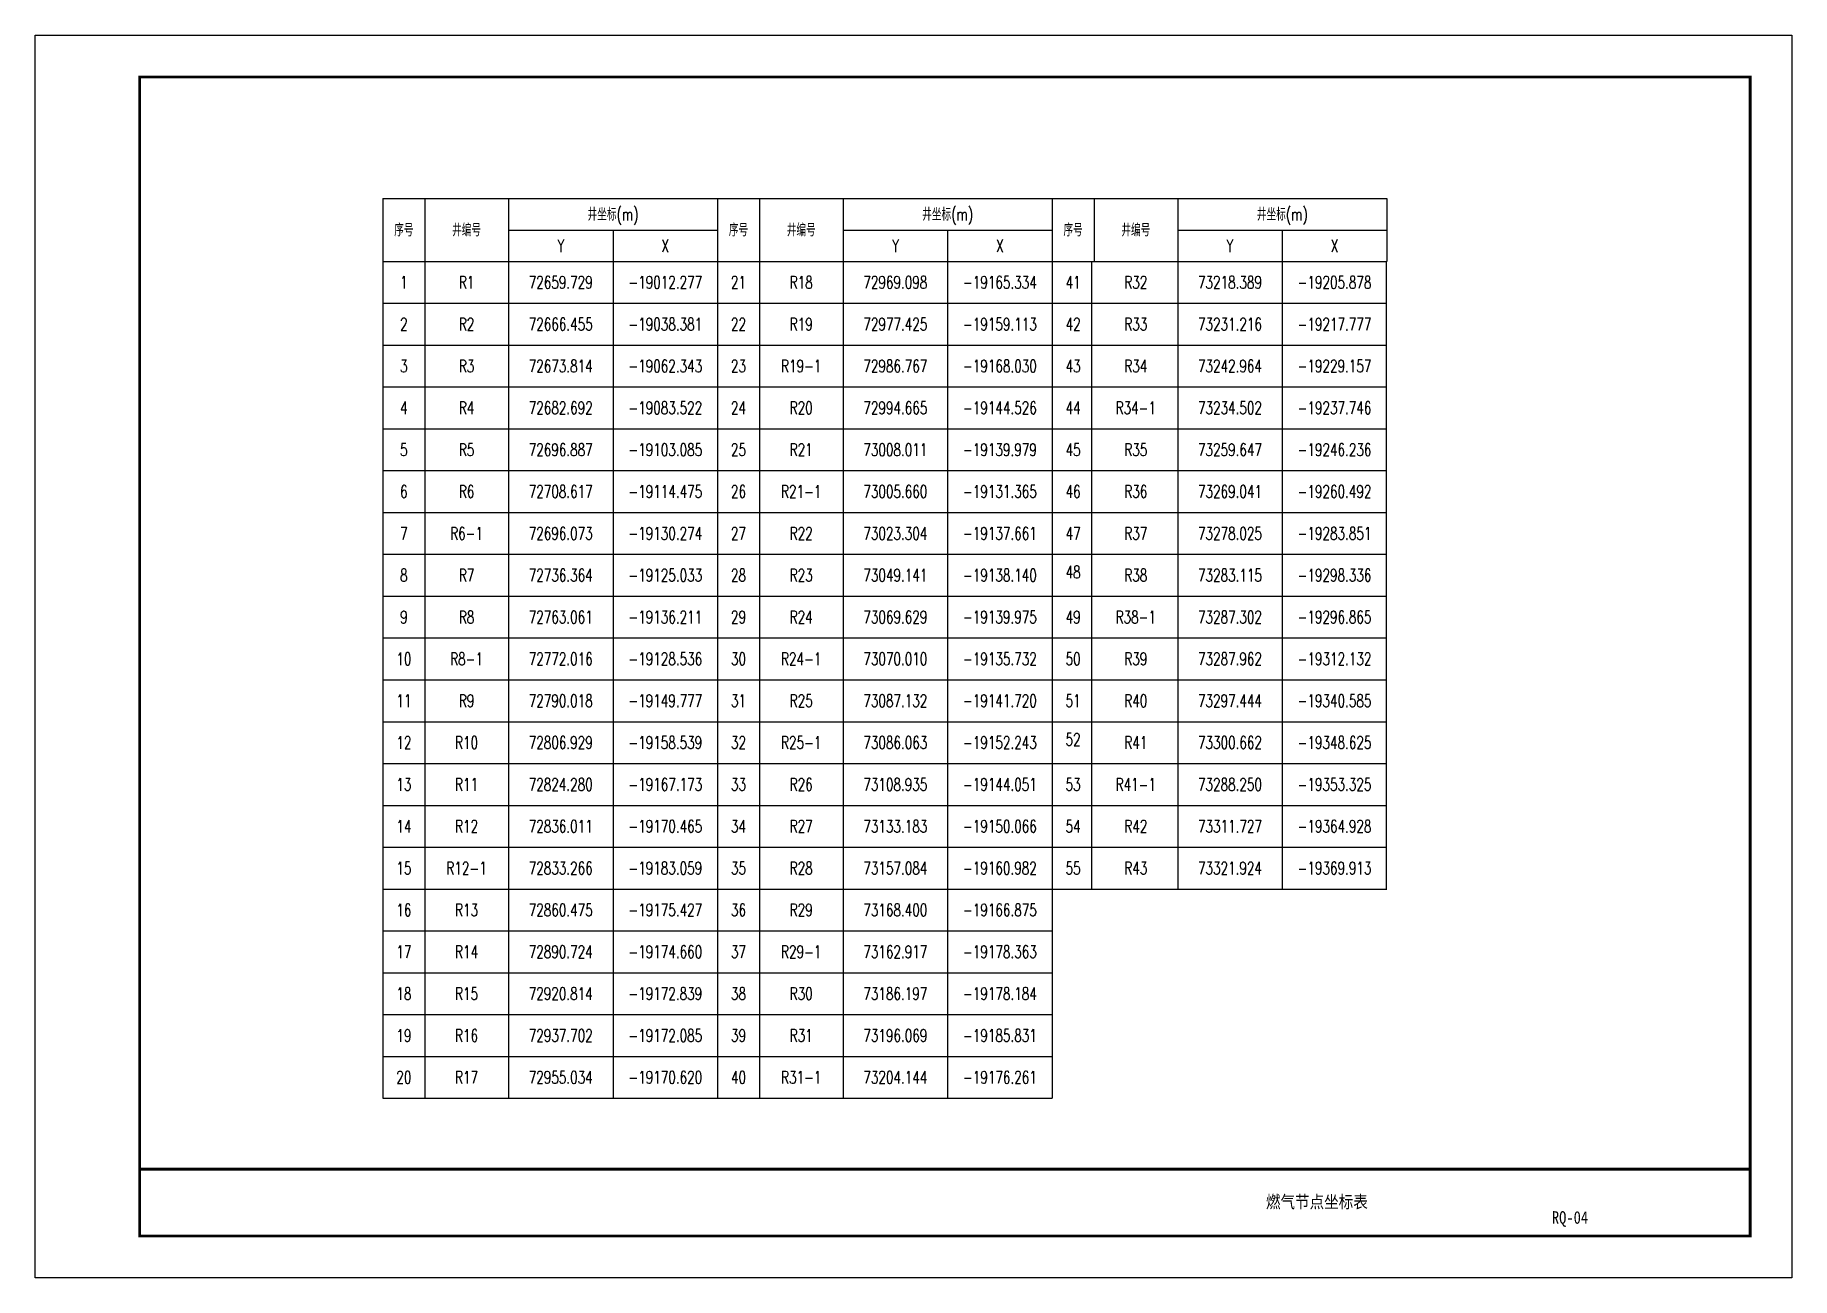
# Model space of a CAD drawing. Extents: x 566669 to 566879, y 3427063 to 3427212.
import ezdxf
from ezdxf.enums import TextEntityAlignment as Align

# ---------------------------------------------------------------- set-up
doc = ezdxf.new("R2010")
doc.units = 0
doc.header["$LTSCALE"] = 10
for name, color, linetype in [('0-BZ', 7, 'CONTINUOUS'), ('0-TK', 7, 'CONTINUOUS'), ('GPSCOMMON', 7, 'CONTINUOUS'), ('U-ANNO-TTLB', 7, 'CONTINUOUS')]:
    doc.layers.add(name, color=color, linetype=linetype)
doc.styles.add('-宋体', font='', dxfattribs={"width": 0.75})
doc.styles.add('GPSHZ', font='txt.shx', dxfattribs={"width": 0.8, "bigfont": 'hztxt.shx'})
doc.styles.get('-宋体').set_extended_font_data('SimSun')

# ---------------------------------------------------------------- blocks, each defined once
blk = doc.blocks.new('dafgdahgsdfh')
at = {"layer": '0-TK'}
blk.add_lwpolyline([(43209.45, 121009.57), (43419.45, 121009.57), (43419.45, 120861.07), (43209.45, 120861.07)], close=True, dxfattribs=at)
blk = doc.blocks.new('hyjbbt')
at = {"layer": 'GPSCOMMON'}
for p, q in [((0, 0), (0, -15)), ((0, 0), (0, -15)), ((0, 0), (80, 0)), ((10, 0), (10, -15)), ((30, 0), (30, -15)), ((80, 0), (80, -15)), ((30, -7.5), (80, -7.5)), ((55, -7.5), (55, -15)), ((0, -15), (80, -15))]:
    blk.add_line(p, q, dxfattribs=at)
at = {"layer": 'GPSCOMMON', "style": 'GPSHZ', "width": 0.7}
for s, p in [('井坐标(m)', (55, -3.75)), ('序号', (5, -7.5)), ('井编号', (20, -7.5)), ('Y', (42.5, -11.25)), ('X', (67.5, -11.25))]:
    blk.add_text(s, height=3, dxfattribs=at).set_placement(p, align=Align.MIDDLE_CENTER)

msp = doc.modelspace()

# ---------------------------------------------------------------- linework, layer by layer
at = {"layer": '0-TK', "const_width": 0.35}
for points in [[(566873.85, 3427068.12), (566681.35, 3427068.12), (566681.35, 3427206.62), (566873.85, 3427206.62)], [(566681.35, 3427206.62), (566873.85, 3427206.62), (566873.85, 3427076.12), (566681.35, 3427076.12)]]:
    msp.add_lwpolyline(points, close=True, dxfattribs=at)
at = {"layer": 'GPSCOMMON'}
for p, q in [((566710.43, 3427184.58), (566710.43, 3427084.58)), ((566710.43, 3427184.58), (566750.43, 3427184.58)), ((566715.43, 3427184.58), (566715.43, 3427084.58)), ((566725.43, 3427184.58), (566725.43, 3427084.58)), ((566737.93, 3427184.58), (566737.93, 3427179.58)), ((566750.43, 3427184.58), (566750.43, 3427084.58)), ((566830.34, 3427184.58), (566830.34, 3427109.58)), ((566710.43, 3427179.58), (566750.43, 3427179.58)), ((566710.43, 3427174.58), (566750.43, 3427174.58)), ((566710.43, 3427169.58), (566750.43, 3427169.58)), ((566710.43, 3427164.58), (566750.43, 3427164.58)), ((566710.43, 3427159.58), (566750.43, 3427159.58)), ((566710.43, 3427154.58), (566750.43, 3427154.58)), ((566710.43, 3427149.58), (566750.43, 3427149.58)), ((566710.43, 3427144.58), (566750.43, 3427144.58)), ((566710.43, 3427139.58), (566750.43, 3427139.58)), ((566710.43, 3427134.58), (566750.43, 3427134.58)), ((566710.43, 3427129.58), (566750.43, 3427129.58)), ((566710.43, 3427124.58), (566750.43, 3427124.58)), ((566710.43, 3427119.58), (566750.43, 3427119.58)), ((566710.43, 3427114.58), (566750.43, 3427114.58)), ((566710.43, 3427109.58), (566750.43, 3427109.58)), ((566710.43, 3427104.58), (566750.43, 3427104.58)), ((566710.43, 3427099.58), (566750.43, 3427099.58)), ((566710.43, 3427094.58), (566750.43, 3427094.58)), ((566710.43, 3427089.58), (566750.43, 3427089.58)), ((566710.43, 3427084.58), (566750.43, 3427084.58))]:
    msp.add_line(p, q, dxfattribs=at)
at = {"layer": 'U-ANNO-TTLB'}
for p, q in [((566765.43, 3427192.08), (566765.43, 3427084.58)), ((566805.43, 3427192.08), (566805.43, 3427109.58)), ((566737.93, 3427184.58), (566737.93, 3427179.58)), ((566750.43, 3427184.58), (566750.43, 3427084.58)), ((566750.43, 3427184.58), (566790.43, 3427184.58)), ((566755.43, 3427184.58), (566755.43, 3427084.58)), ((566777.93, 3427184.58), (566777.93, 3427179.58)), ((566777.93, 3427184.58), (566777.93, 3427179.58)), ((566790.43, 3427184.58), (566790.43, 3427084.58)), ((566790.43, 3427184.58), (566790.43, 3427099.58)), ((566790.43, 3427184.58), (566830.43, 3427184.58)), ((566795.13, 3427184.58), (566795.13, 3427109.58)), ((566817.93, 3427184.58), (566817.93, 3427179.58)), ((566817.93, 3427184.58), (566817.93, 3427179.58)), ((566817.93, 3427184.58), (566817.93, 3427179.58)), ((566737.93, 3427179.58), (566737.93, 3427174.58)), ((566750.43, 3427179.58), (566790.43, 3427179.58)), ((566750.43, 3427179.58), (566790.43, 3427179.58)), ((566777.93, 3427179.58), (566777.93, 3427174.58)), ((566790.43, 3427179.58), (566830.43, 3427179.58)), ((566817.93, 3427179.58), (566817.93, 3427174.58)), ((566737.93, 3427174.58), (566737.93, 3427169.58)), ((566750.43, 3427174.58), (566790.43, 3427174.58)), ((566777.93, 3427174.58), (566777.93, 3427169.58)), ((566790.43, 3427174.58), (566830.43, 3427174.58)), ((566817.93, 3427174.58), (566817.93, 3427169.58)), ((566737.93, 3427169.58), (566737.93, 3427164.58)), ((566750.43, 3427169.58), (566790.43, 3427169.58)), ((566777.93, 3427169.58), (566777.93, 3427164.58)), ((566790.43, 3427169.58), (566830.43, 3427169.58)), ((566817.93, 3427169.58), (566817.93, 3427149.58)), ((566737.93, 3427164.58), (566737.93, 3427159.58)), ((566750.43, 3427164.58), (566795.43, 3427164.58)), ((566777.93, 3427164.58), (566777.93, 3427159.58)), ((566790.43, 3427164.58), (566830.43, 3427164.58)), ((566817.93, 3427164.58), (566817.93, 3427149.58)), ((566737.93, 3427159.58), (566737.93, 3427154.58)), ((566750.43, 3427159.58), (566805.43, 3427159.58)), ((566777.93, 3427159.58), (566777.93, 3427154.58)), ((566790.43, 3427159.58), (566830.43, 3427159.58)), ((566817.93, 3427159.58), (566817.93, 3427149.58)), ((566737.93, 3427154.58), (566737.93, 3427149.58)), ((566750.43, 3427154.58), (566817.93, 3427154.58)), ((566777.93, 3427154.58), (566777.93, 3427149.58)), ((566790.43, 3427154.58), (566830.43, 3427154.58)), ((566817.93, 3427154.58), (566817.93, 3427149.58)), ((566737.93, 3427149.58), (566737.93, 3427144.58)), ((566750.43, 3427149.58), (566817.93, 3427149.58)), ((566777.93, 3427149.58), (566777.93, 3427144.58)), ((566790.43, 3427149.58), (566830.43, 3427149.58)), ((566817.93, 3427149.58), (566817.93, 3427144.58)), ((566737.93, 3427144.58), (566737.93, 3427139.58)), ((566750.43, 3427144.58), (566817.93, 3427144.58)), ((566777.93, 3427144.58), (566777.93, 3427139.58)), ((566790.43, 3427144.58), (566830.43, 3427144.58)), ((566817.93, 3427144.58), (566817.93, 3427139.58)), ((566737.93, 3427139.58), (566737.93, 3427134.58)), ((566750.43, 3427139.58), (566817.93, 3427139.58)), ((566777.93, 3427139.58), (566777.93, 3427134.58)), ((566790.43, 3427139.58), (566830.43, 3427139.58)), ((566817.93, 3427139.58), (566817.93, 3427134.58)), ((566737.93, 3427134.58), (566737.93, 3427129.58)), ((566750.43, 3427134.58), (566817.93, 3427134.58)), ((566777.93, 3427134.58), (566777.93, 3427129.58)), ((566790.43, 3427134.58), (566830.43, 3427134.58)), ((566817.93, 3427134.58), (566817.93, 3427129.58)), ((566737.93, 3427129.58), (566737.93, 3427124.58)), ((566750.43, 3427129.58), (566817.93, 3427129.58)), ((566777.93, 3427129.58), (566777.93, 3427124.58)), ((566790.43, 3427129.58), (566830.43, 3427129.58)), ((566817.93, 3427129.58), (566817.93, 3427124.58)), ((566737.93, 3427124.58), (566737.93, 3427119.58)), ((566750.43, 3427124.58), (566817.93, 3427124.58)), ((566777.93, 3427124.58), (566777.93, 3427119.58)), ((566790.43, 3427124.58), (566830.43, 3427124.58)), ((566817.93, 3427124.58), (566817.93, 3427119.58)), ((566737.93, 3427119.58), (566737.93, 3427114.58)), ((566750.43, 3427119.58), (566817.93, 3427119.58)), ((566777.93, 3427119.58), (566777.93, 3427114.58)), ((566790.43, 3427119.58), (566830.43, 3427119.58)), ((566817.93, 3427119.58), (566817.93, 3427114.58)), ((566737.93, 3427114.58), (566737.93, 3427109.58)), ((566750.43, 3427114.58), (566817.93, 3427114.58)), ((566777.93, 3427114.58), (566777.93, 3427109.58)), ((566790.43, 3427114.58), (566830.43, 3427114.58)), ((566817.93, 3427114.58), (566817.93, 3427109.58)), ((566737.93, 3427109.58), (566737.93, 3427104.58)), ((566750.43, 3427109.58), (566817.93, 3427109.58)), ((566777.93, 3427109.58), (566777.93, 3427104.58)), ((566790.43, 3427109.58), (566830.43, 3427109.58)), ((566737.93, 3427104.58), (566737.93, 3427099.58)), ((566750.43, 3427104.58), (566790.43, 3427104.58)), ((566777.93, 3427104.58), (566777.93, 3427099.58)), ((566737.93, 3427099.58), (566737.93, 3427094.58)), ((566750.43, 3427099.58), (566790.43, 3427099.58)), ((566777.93, 3427099.58), (566777.93, 3427094.58)), ((566737.93, 3427094.58), (566737.93, 3427089.58)), ((566750.43, 3427094.58), (566790.43, 3427094.58)), ((566750.43, 3427094.58), (566790.43, 3427094.58)), ((566777.93, 3427094.58), (566777.93, 3427089.58)), ((566737.93, 3427089.58), (566737.93, 3427084.58)), ((566750.43, 3427089.58), (566790.43, 3427089.58)), ((566777.93, 3427089.58), (566777.93, 3427084.58)), ((566750.43, 3427084.58), (566790.43, 3427084.58))]:
    msp.add_line(p, q, dxfattribs=at)

# ---------------------------------------------------------------- block references
at = {"layer": 'GPSCOMMON'}
msp.add_blockref('dafgdahgsdfh', (523459.4, 3306202.05), dxfattribs=at)
msp.add_blockref('dafgdahgsdfh', (523459.4, 3306202.05), dxfattribs=at)
at = {"layer": 'GPSCOMMON', "xscale": 0.5, "yscale": 0.5, "zscale": 0.5}
msp.add_blockref('hyjbbt', (566710.43, 3427192.08), dxfattribs=at)
at = {"layer": 'U-ANNO-TTLB', "xscale": 0.5, "yscale": 0.5, "zscale": 0.5}
for p in [(566750.43, 3427192.08), (566790.43, 3427192.08)]:
    msp.add_blockref('hyjbbt', p, dxfattribs=at)

# ---------------------------------------------------------------- texts
at = {"layer": '0-BZ', "color": 0, "ltscale": 15, "style": '-宋体', "width": 0.85}
for s, p in [('燃气节点坐标表', (566822.07, 3427072.24)), ('RQ-04', (566852.33, 3427070.16))]:
    msp.add_text(s, height=1.5, rotation=359.9624, dxfattribs=at).set_placement(p, align=Align.MIDDLE)
at = {"layer": 'GPSCOMMON', "style": 'GPSHZ', "width": 0.7}
for s, p in [('1', (566712.93, 3427182.08)), ('2', (566712.93, 3427177.08)), ('3', (566712.93, 3427172.08)), ('4', (566712.93, 3427167.08)), ('5', (566712.93, 3427162.08)), ('6', (566712.93, 3427157.08)), ('7', (566712.93, 3427152.08)), ('8', (566712.93, 3427147.08)), ('9', (566712.93, 3427142.08)), ('10', (566712.93, 3427137.08)), ('11', (566712.93, 3427132.08)), ('12', (566712.93, 3427127.08)), ('13', (566712.93, 3427122.08)), ('14', (566712.93, 3427117.08)), ('15', (566712.93, 3427112.08)), ('16', (566712.93, 3427107.08)), ('17', (566712.93, 3427102.08)), ('18', (566712.93, 3427097.08)), ('19', (566712.93, 3427092.08)), ('20', (566712.93, 3427087.08))]:
    msp.add_text(s, height=1.5, dxfattribs=at).set_placement(p, align=Align.MIDDLE_CENTER)
at = {"layer": 'U-ANNO-TTLB', "style": 'GPSHZ', "width": 0.7}
for s, p in [('R1', (566720.43, 3427182.08)), ('72659.729', (566731.68, 3427182.08)), ('-19012.277', (566744.18, 3427182.08)), ('21', (566752.93, 3427182.08)), ('R18', (566760.43, 3427182.08)), ('72969.098', (566771.68, 3427182.08)), ('-19165.334', (566784.18, 3427182.08)), ('41', (566792.93, 3427182.08)), ('R32', (566800.43, 3427182.08)), ('73218.389', (566811.68, 3427182.08)), ('-19205.878', (566824.18, 3427182.08)), ('R2', (566720.43, 3427177.08)), ('72666.455', (566731.68, 3427177.08)), ('-19038.381', (566744.18, 3427177.08)), ('22', (566752.93, 3427177.08)), ('R19', (566760.43, 3427177.08)), ('72977.425', (566771.68, 3427177.08)), ('-19159.113', (566784.18, 3427177.08)), ('42', (566792.93, 3427177.08)), ('R33', (566800.43, 3427177.08)), ('73231.216', (566811.68, 3427177.08)), ('-19217.777', (566824.18, 3427177.08)), ('R3', (566720.43, 3427172.08)), ('72673.814', (566731.68, 3427172.08)), ('-19062.343', (566744.18, 3427172.08)), ('23', (566752.93, 3427172.08)), ('R19-1', (566760.43, 3427172.08)), ('72986.767', (566771.68, 3427172.08)), ('-19168.030', (566784.18, 3427172.08)), ('43', (566792.93, 3427172.08)), ('R34', (566800.43, 3427172.08)), ('73242.964', (566811.68, 3427172.08)), ('-19229.157', (566824.18, 3427172.08)), ('R4', (566720.43, 3427167.08)), ('72682.692', (566731.68, 3427167.08)), ('-19083.522', (566744.18, 3427167.08)), ('24', (566752.93, 3427167.08)), ('R20', (566760.43, 3427167.08)), ('72994.665', (566771.68, 3427167.08)), ('-19144.526', (566784.18, 3427167.08)), ('44', (566792.93, 3427167.08)), ('R34-1', (566800.43, 3427167.08)), ('73234.502', (566811.68, 3427167.08)), ('-19237.746', (566824.18, 3427167.08)), ('R5', (566720.43, 3427162.08)), ('72696.887', (566731.68, 3427162.08)), ('-19103.085', (566744.18, 3427162.08)), ('25', (566752.93, 3427162.08)), ('R21', (566760.43, 3427162.08)), ('73008.011', (566771.68, 3427162.08)), ('-19139.979', (566784.18, 3427162.08)), ('45', (566792.93, 3427162.08)), ('R35', (566800.43, 3427162.08)), ('73259.647', (566811.68, 3427162.08)), ('-19246.236', (566824.18, 3427162.08)), ('R6', (566720.43, 3427157.08)), ('72708.617', (566731.68, 3427157.08)), ('-19114.475', (566744.18, 3427157.08)), ('26', (566752.93, 3427157.08)), ('R21-1', (566760.43, 3427157.08)), ('73005.660', (566771.68, 3427157.08)), ('-19131.365', (566784.18, 3427157.08)), ('46', (566792.93, 3427157.08)), ('R36', (566800.43, 3427157.08)), ('73269.041', (566811.68, 3427157.08)), ('-19260.492', (566824.18, 3427157.08)), ('R6-1', (566720.43, 3427152.08)), ('72696.073', (566731.68, 3427152.08)), ('-19130.274', (566744.18, 3427152.08)), ('27', (566752.93, 3427152.08)), ('R22', (566760.43, 3427152.08)), ('73023.304', (566771.68, 3427152.08)), ('-19137.661', (566784.18, 3427152.08)), ('47', (566792.93, 3427152.08)), ('R37', (566800.43, 3427152.08)), ('73278.025', (566811.68, 3427152.08)), ('-19283.851', (566824.18, 3427152.08)), ('R7', (566720.43, 3427147.08)), ('72736.364', (566731.68, 3427147.08)), ('-19125.033', (566744.18, 3427147.08)), ('28', (566752.93, 3427147.08)), ('R23', (566760.43, 3427147.08)), ('73049.141', (566771.68, 3427147.08)), ('-19138.140', (566784.18, 3427147.08)), ('48', (566792.93, 3427147.46)), ('R38', (566800.43, 3427147.08)), ('73283.115', (566811.68, 3427147.08)), ('-19298.336', (566824.18, 3427147.08)), ('R8', (566720.43, 3427142.08)), ('72763.061', (566731.68, 3427142.08)), ('-19136.211', (566744.18, 3427142.08)), ('29', (566752.93, 3427142.08)), ('R24', (566760.43, 3427142.08)), ('73069.629', (566771.68, 3427142.08)), ('-19139.975', (566784.18, 3427142.08)), ('49', (566792.93, 3427142.08)), ('R38-1', (566800.43, 3427142.08)), ('73287.302', (566811.68, 3427142.08)), ('-19296.865', (566824.18, 3427142.08)), ('R8-1', (566720.43, 3427137.08)), ('72772.016', (566731.68, 3427137.08)), ('-19128.536', (566744.18, 3427137.08)), ('30', (566752.93, 3427137.08)), ('R24-1', (566760.43, 3427137.08)), ('73070.010', (566771.68, 3427137.08)), ('-19135.732', (566784.18, 3427137.08)), ('50', (566792.93, 3427137.08)), ('R39', (566800.43, 3427137.08)), ('73287.962', (566811.68, 3427137.08)), ('-19312.132', (566824.18, 3427137.08)), ('R9', (566720.43, 3427132.08)), ('72790.018', (566731.68, 3427132.08)), ('-19149.777', (566744.18, 3427132.08)), ('31', (566752.93, 3427132.08)), ('R25', (566760.43, 3427132.08)), ('73087.132', (566771.68, 3427132.08)), ('-19141.720', (566784.18, 3427132.08)), ('51', (566792.93, 3427132.08)), ('R40', (566800.43, 3427132.08)), ('73297.444', (566811.68, 3427132.08)), ('-19340.585', (566824.18, 3427132.08)), ('R10', (566720.43, 3427127.08)), ('72806.929', (566731.68, 3427127.08)), ('-19158.539', (566744.18, 3427127.08)), ('32', (566752.93, 3427127.08)), ('R25-1', (566760.43, 3427127.08)), ('73086.063', (566771.68, 3427127.08)), ('-19152.243', (566784.18, 3427127.08)), ('52', (566792.93, 3427127.46)), ('R41', (566800.43, 3427127.08)), ('73300.662', (566811.68, 3427127.08)), ('-19348.625', (566824.18, 3427127.08)), ('R11', (566720.43, 3427122.08)), ('72824.280', (566731.68, 3427122.08)), ('-19167.173', (566744.18, 3427122.08)), ('33', (566752.93, 3427122.08)), ('R26', (566760.43, 3427122.08)), ('73108.935', (566771.68, 3427122.08)), ('-19144.051', (566784.18, 3427122.08)), ('53', (566792.93, 3427122.08)), ('R41-1', (566800.43, 3427122.08)), ('73288.250', (566811.68, 3427122.08)), ('-19353.325', (566824.18, 3427122.08)), ('R12', (566720.43, 3427117.08)), ('72836.011', (566731.68, 3427117.08)), ('-19170.465', (566744.18, 3427117.08)), ('34', (566752.93, 3427117.08)), ('R27', (566760.43, 3427117.08)), ('73133.183', (566771.68, 3427117.08)), ('-19150.066', (566784.18, 3427117.08)), ('54', (566792.93, 3427117.08)), ('R42', (566800.43, 3427117.08)), ('73311.727', (566811.68, 3427117.08)), ('-19364.928', (566824.18, 3427117.08)), ('R12-1', (566720.43, 3427112.08)), ('72833.266', (566731.68, 3427112.08)), ('-19183.059', (566744.18, 3427112.08)), ('35', (566752.93, 3427112.08)), ('R28', (566760.43, 3427112.08)), ('73157.084', (566771.68, 3427112.08)), ('-19160.982', (566784.18, 3427112.08)), ('55', (566792.93, 3427112.08)), ('R43', (566800.43, 3427112.08)), ('73321.924', (566811.68, 3427112.08)), ('-19369.913', (566824.18, 3427112.08)), ('R13', (566720.43, 3427107.08)), ('72860.475', (566731.68, 3427107.08)), ('-19175.427', (566744.18, 3427107.08)), ('36', (566752.93, 3427107.08)), ('R29', (566760.43, 3427107.08)), ('73168.400', (566771.68, 3427107.08)), ('-19166.875', (566784.18, 3427107.08)), ('R14', (566720.43, 3427102.08)), ('72890.724', (566731.68, 3427102.08)), ('-19174.660', (566744.18, 3427102.08)), ('37', (566752.93, 3427102.08)), ('R29-1', (566760.43, 3427102.08)), ('73162.917', (566771.68, 3427102.08)), ('-19178.363', (566784.18, 3427102.08)), ('R15', (566720.43, 3427097.08)), ('72920.814', (566731.68, 3427097.08)), ('-19172.839', (566744.18, 3427097.08)), ('38', (566752.93, 3427097.08)), ('R30', (566760.43, 3427097.08)), ('73186.197', (566771.68, 3427097.08)), ('-19178.184', (566784.18, 3427097.08)), ('R16', (566720.43, 3427092.08)), ('72937.702', (566731.68, 3427092.08)), ('-19172.085', (566744.18, 3427092.08)), ('39', (566752.93, 3427092.08)), ('R31', (566760.43, 3427092.08)), ('73196.069', (566771.68, 3427092.08)), ('-19185.831', (566784.18, 3427092.08)), ('R17', (566720.43, 3427087.08)), ('72955.034', (566731.68, 3427087.08)), ('-19170.620', (566744.18, 3427087.08)), ('40', (566752.93, 3427087.08)), ('R31-1', (566760.43, 3427087.08)), ('73204.144', (566771.68, 3427087.08)), ('-19176.261', (566784.18, 3427087.08))]:
    msp.add_text(s, height=1.5, dxfattribs=at).set_placement(p, align=Align.MIDDLE_CENTER)

doc.saveas('drawing.dxf')
